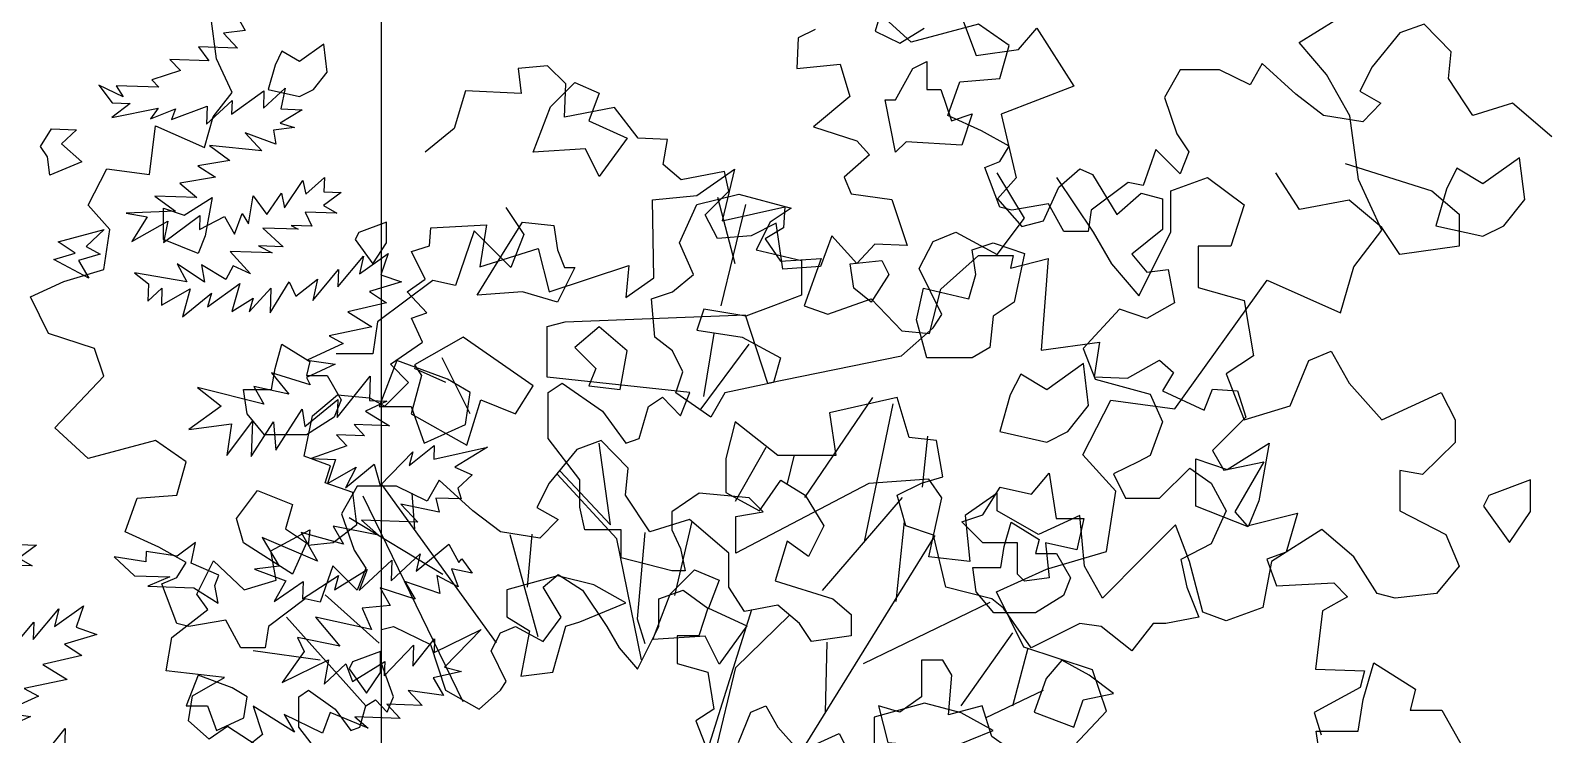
# Model space of a CAD drawing. Header units: inches. Extents: x 11.9 to 85.3, y 21.1 to 37.4.
# Drawn here: x 15.891 to 16.405, y 22.929 to 23.169 of the extents above; entities that cross this region are included whole.
import ezdxf

# ---------------------------------------------------------------- set-up
doc = ezdxf.new("R2010")
doc.units = ezdxf.units.IN
doc.header["$MEASUREMENT"] = 0
doc.layers.add('CAY', color=94, linetype='Continuous')
doc.layers.add('CAY-3', color=61, linetype='Continuous')

# ---------------------------------------------------------------- blocks, each defined once
blk = doc.blocks.new('A$C76451831')
at = {"layer": 'CAY'}
for p, q in [((2228.3, 971.5), (2215.1, 1021.6)), ((2217.8, 939.8), (2236.3, 1016.3)), ((2204.6, 871.1), (2212.5, 918.7)), ((2201.9, 860.6), (2238.9, 910.7)), ((2027.8, 857.9), (2006.6, 900.2)), ((2009.3, 881.7), (1985.5, 892.2)), ((2281, 794.5), (2332.5, 870.4)), ((2326.2, 761), (2347.8, 865.6)), ((2491.6, 827), (2512.8, 868.3)), ((2512.8, 868.3), (2561.2, 861.8)), ((2370.1, 802.5), (2374.1, 840.9)), ((2134, 774), (2125.3, 835.7)), ((2228.6, 791.9), (2251.7, 832.8)), ((2268, 805.1), (2272.9, 825.9)), ((2516.4, 799.3), (2491.6, 827)), ((2095.8, 814.5), (2134, 774)), ((2047.7, 684.5), (1960.2, 805.1)), ((2138.7, 763.4), (2093.5, 812.2)), ((2022.3, 639.8), (1946.8, 795.6)), ((1985.8, 770.9), (1983.8, 797.9)), ((2294.3, 724.1), (2354.9, 794.5)), ((2509.3, 753.8), (2516.4, 799.3)), ((2007, 736.3), (1936.2, 779.1)), ((2182.7, 720.5), (2195.7, 776.4)), ((2350.1, 715.8), (2356.4, 776.4)), ((5575.8, 773.9), (5583.5, 760.5)), ((2079.1, 689), (2057.9, 766.3)), ((2071.1, 726.8), (2074.5, 766.9)), ((2157.5, 671.8), (2138.7, 763.4)), ((2159.9, 768.1), (2154, 702.8)), ((2278.7, 602.9), (2379.6, 765.8)), ((5583.5, 760.5), (5567.1, 758.4)), ((5567.1, 758.4), (5577.6, 747.1)), ((2463.9, 740.3), (2509.3, 753.8)), ((5577.6, 747.1), (5548.1, 748.2)), ((5548.1, 748.2), (5555.9, 737.5)), ((2426.2, 723.2), (2463.9, 740.3)), ((5526.5, 738.5), (5534.4, 730.1)), ((5555.9, 737.5), (5526.5, 738.5)), ((2446.8, 681.3), (2426.2, 723.2)), ((5534.4, 730.1), (5512.8, 723.1)), ((5512.8, 723.1), (5518.1, 717.5)), ((1958.8, 684.4), (1917.8, 720.8)), ((2325.4, 669), (2421.3, 715.4)), ((5472.8, 719.1), (5482.8, 705.6)), ((5491.1, 710.3), (5472.8, 719.1)), ((5518.1, 717.5), (5485.9, 718.6)), ((5485.9, 718.6), (5491.1, 710.3)), ((5573.1, 697), (5597.7, 714.7)), ((5597.3, 701.6), (5613.7, 716.9)), ((5597.7, 714.7), (5597.3, 701.6)), ((5613.7, 716.9), (5610.4, 701.1)), ((1948.8, 636.8), (1888.7, 704)), ((2154, 702.8), (2159.9, 684)), ((2207.6, 603.7), (2240.9, 709.9)), ((2228.7, 665.9), (2269.2, 705.2)), ((5496.3, 705.1), (5482.4, 694.7)), ((5482.4, 694.7), (5517.5, 701.6)), ((5482.8, 705.6), (5496.3, 705.1)), ((5517.5, 701.6), (5511.8, 693.7)), ((5511.8, 693.7), (5530.6, 701.2)), ((5527.6, 693.1), (5554.7, 703.1)), ((5530.6, 701.2), (5527.6, 693.1)), ((5554.2, 689.5), (5573.5, 707.4)), ((5554.7, 703.1), (5554.2, 689.5)), ((5573.5, 707.4), (5573.1, 697)), ((5626.7, 700.5), (5610, 690.2)), ((5610.4, 701.1), (5626.7, 700.5)), ((2399.3, 636.8), (2438.6, 692.2)), ((5610, 690.2), (5620.8, 687.1)), ((1914.2, 671.4), (1863.5, 678.5)), ((2296.7, 631.7), (2297.9, 685.1)), ((2438.6, 636.8), (2450, 680.8)), ((2498.7, 664.2), (2446.8, 681.3)), ((5606.7, 674.5), (5583.5, 683)), ((5583.5, 683), (5596.1, 669.4)), ((5620.8, 687.1), (5604.8, 685)), ((5604.8, 685), (5606.7, 674.5)), ((2213.4, 601.8), (2228.7, 665.9)), ((5596.1, 669.4), (5556.4, 673.5)), ((5556.4, 673.5), (5571.9, 662.1)), ((2509.3, 632.9), (2498.7, 664.2)), ((5571.9, 662.1), (5547.7, 658)), ((5547.7, 658), (5561, 649.3)), ((2417.8, 627.7), (2461.8, 648.6)), ((5561, 649.3), (5534.1, 644.8)), ((5534.1, 644.8), (5546.9, 634)), ((5613.2, 626.2), (5627.1, 647)), ((5627.1, 647), (5629.4, 636.5)), ((5629.4, 636.5), (5643.5, 649.2)), ((5643.5, 649.2), (5643.1, 638.3)), ((5515.2, 635.1), (5530.7, 623.7)), ((5546.9, 634), (5515.2, 635.1)), ((5586.1, 614), (5589.5, 635.2)), ((5589.5, 635.2), (5599.9, 621.2)), ((5599.9, 621.2), (5610.9, 637.2)), ((5610.9, 637.2), (5613.2, 626.2)), ((5656.2, 637.9), (5642.7, 627.9)), ((5643.1, 638.3), (5656.2, 637.9)), ((5530.7, 623.7), (5493.4, 622.2)), ((5493.4, 622.2), (5509.2, 619.4)), ((5509.2, 619.4), (5497.7, 600.8)), ((5521.7, 599.9), (5549.1, 620.3)), ((5549.1, 620.3), (5548.8, 609.9)), ((5548.8, 609.9), (5567.7, 619.6)), ((5567.7, 619.6), (5575.4, 606.2)), ((5575.4, 606.2), (5581.3, 621.9)), ((5581.3, 621.9), (5586.1, 614)), ((5629, 622.9), (5634, 612.3)), ((5652.9, 622.1), (5629, 622.9)), ((5642.7, 627.9), (5652.9, 622.1)), ((5497.7, 600.8), (5525, 616.1)), ((5525, 616.1), (5521.7, 599.9)), ((5596.8, 610.9), (5612.2, 596.8)), ((5623.5, 610), (5596.8, 610.9)), ((5618.2, 612.9), (5623.5, 610)), ((5634, 612.3), (5618.2, 612.9)), ((5612.2, 596.8), (5593.6, 597.4)), ((5593.6, 597.4), (5603.9, 592.1)), ((5603.9, 592.1), (5572.2, 593.2)), ((5572.2, 593.2), (5587.5, 576.3)), ((5653.7, 566.3), (5673.1, 589.7)), ((5669.9, 576.2), (5691.8, 591.7)), ((5673.1, 589.7), (5669.9, 576.2)), ((5691.8, 591.7), (5686.2, 575.6)), ((5499.6, 577.1), (5510.2, 568.6)), ((5539.2, 570.3), (5499.6, 577.1)), ((5552.8, 569.8), (5532, 583.7)), ((5532, 583.7), (5539.2, 570.3)), ((5568.7, 572), (5550.5, 583.1)), ((5550.5, 583.1), (5552.8, 569.8)), ((5574.5, 582.2), (5568.7, 572)), ((5587.5, 576.3), (5574.5, 582.2)), ((5634.8, 556.1), (5654.2, 579.4)), ((5654.2, 579.4), (5653.7, 566.3)), ((5686.2, 575.6), (5701.9, 570.1)), ((5510.2, 568.6), (5509.7, 555.5)), ((5509.7, 555.5), (5520.5, 565.5)), ((5520.5, 565.5), (5520, 552.4)), ((5520, 552.4), (5541.7, 564.8)), ((5541.7, 564.8), (5536, 543.7)), ((5554.9, 551.2), (5579.5, 568.9)), ((5579.5, 568.9), (5573.3, 547.8)), ((5586.4, 547.4), (5602.9, 565.4)), ((5602.3, 546.8), (5616.7, 570.3)), ((5602.9, 565.4), (5602.3, 546.8)), ((5616.7, 570.3), (5621.8, 559.3)), ((5621.8, 559.3), (5638.1, 572.3)), ((5638.1, 572.3), (5634.8, 556.1)), ((5701.9, 570.1), (5677.6, 562.8)), ((5677.6, 562.8), (5690.5, 554.2)), ((5536, 543.7), (5557.9, 561.5)), ((5557.9, 561.5), (5554.9, 551.2)), ((5573.3, 547.8), (5589.5, 557.7)), ((5589.5, 557.7), (5586.4, 547.4)), ((5690.5, 554.2), (5661.2, 547.5)), ((5661.2, 547.5), (5679.4, 536)), ((5683.6, 539.8), (5680.1, 515.6)), ((5679.4, 536), (5647, 529.4)), ((5647, 529.4), (5657.7, 523.6)), ((5657.7, 523.6), (5630.5, 510.9)), ((5651.7, 507.9), (5630, 497.8)), ((5630.5, 510.9), (5651.7, 507.9)), ((5680.1, 515.6), (5652.4, 515.6)), ((5632.6, 492.3), (5603.4, 501.4)), ((5603.4, 501.4), (5616.4, 485.1)), ((5630, 497.8), (5632.6, 492.3)), ((5653, 467.5), (5678.1, 498.8)), ((5678.1, 498.8), (5677.5, 480.3)), ((5597.6, 477.6), (5547.3, 490.2)), ((5547.3, 490.2), (5565.4, 476)), ((5589.9, 491), (5597.6, 477.6)), ((5616.4, 485.1), (5589.9, 491)), ((5565.4, 476), (5540.7, 458.3)), ((5606.8, 442.8), (5626.5, 473.9)), ((5626.5, 473.9), (5628.7, 460.7)), ((5628.7, 460.7), (5653.5, 481.1)), ((5653.5, 481.1), (5653, 467.5)), ((5690.6, 479.8), (5674.5, 472.2)), ((5674.5, 472.2), (5692.6, 461.1)), ((5677.5, 480.3), (5690.6, 479.8)), ((5540.7, 458.3), (5573.1, 462.6)), ((5569.5, 438.7), (5589, 464.8)), ((5573.1, 462.6), (5569.5, 438.7)), ((5589, 464.8), (5588.1, 438)), ((5588.1, 438), (5604.8, 464.2)), ((5604.8, 464.2), (5606.8, 442.8)), ((5665.9, 462.1), (5673.8, 453.6)), ((5692.6, 461.1), (5665.9, 462.1)), ((5652.5, 454.4), (5660.4, 445.9)), ((5673.8, 453.6), (5652.5, 454.4)), ((5660.4, 445.9), (5633.3, 436.5)), ((5633.3, 436.5), (5651.9, 435.8)), ((5651.9, 435.8), (5645.8, 417.4)), ((5685.6, 416.1), (5710.5, 441.5)), ((5707.5, 431.2), (5726.6, 446.4)), ((5710.5, 441.5), (5707.5, 431.2)), ((5726.6, 446.4), (5726.2, 435.9)), ((5726.2, 435.9), (5766.8, 445)), ((5766.8, 445), (5742.3, 429.9)), ((5645.8, 417.4), (5667.5, 429.8)), ((5659.3, 414.3), (5681.2, 432.1)), ((5667.5, 429.8), (5659.3, 414.3)), ((5681.2, 432.1), (5685.6, 416.1)), ((5742.3, 429.9), (5755.2, 424.1)), ((5755.2, 424.1), (5744.5, 414)), ((5744.5, 414), (5746.9, 405.8)), ((5701.4, 401.9), (5714.1, 388.3)), ((5730.2, 395.9), (5701.4, 401.9)), ((5746.9, 405.8), (5727.9, 406.4)), ((5727.9, 406.4), (5730.2, 395.9)), ((5714.1, 388.3), (5671.6, 389.8)), ((5671.6, 389.8), (5684.3, 378.5)), ((5625.9, 380.5), (5638.3, 358.8)), ((5657.8, 371.7), (5625.9, 380.5)), ((5650.1, 385.1), (5657.8, 371.7)), ((5684.3, 378.5), (5650.1, 385.1)), ((5596.3, 376.6), (5609.2, 354.8)), ((5638.3, 358.8), (5596.3, 376.6)), ((5712.8, 351.2), (5737.6, 371.6)), ((5737.6, 371.6), (5745.2, 357.8)), ((5669.7, 336.4), (5694.5, 359.5)), ((5694, 343.7), (5716, 364.2)), ((5694.5, 359.5), (5694, 343.7)), ((5716, 364.2), (5712.8, 351.2)), ((5745.2, 357.8), (5747.6, 360.4)), ((5747.6, 360.4), (5755.4, 349.7)), ((5609.2, 354.8), (5590.5, 352.7)), ((5590.5, 352.7), (5614.2, 343.7)), ((5626.9, 330.2), (5654.2, 347.8)), ((5651.2, 337), (5675.7, 352.5)), ((5654.2, 347.8), (5651.2, 337)), ((5675.7, 352.5), (5669.7, 336.4)), ((5744.6, 339.2), (5728.6, 347.9)), ((5728.6, 347.9), (5730.8, 334.2)), ((5755.4, 349.7), (5739.6, 353)), ((5739.6, 353), (5744.6, 339.2)), ((5614.2, 343.7), (5605.5, 328.2)), ((5605.5, 328.2), (5627.4, 343.3)), ((5627.4, 343.3), (5626.9, 330.2)), ((5712.1, 329.9), (5685.6, 338.5)), ((5685.6, 338.5), (5693.3, 325.1)), ((5730.8, 334.2), (5704.4, 343.3)), ((5704.4, 343.3), (5712.1, 329.9)), ((5693.3, 325.1), (5672, 323.1)), ((5672, 323.1), (5679.1, 307)), ((5636.8, 316.2), (5655.1, 294.3)), ((5679.1, 307), (5636.8, 316.2)), ((5623.2, 300.8), (5628.2, 290.2)), ((5655.1, 294.3), (5623.2, 300.8)), ((5710.3, 279.2), (5726.9, 299.9)), ((5726.5, 289.5), (5762, 306.9)), ((5726.9, 299.9), (5726.5, 289.5)), ((5762, 306.9), (5734.3, 278.4)), ((5628.2, 290.2), (5611.5, 266.8)), ((5688.7, 271.8), (5710.9, 295)), ((5710.9, 295), (5710.3, 279.2)), ((5611.5, 266.8), (5646.6, 284.1)), ((5646.6, 284.1), (5643.2, 265.7)), ((5643.2, 265.7), (5659.6, 281)), ((5659.6, 281), (5664.6, 267.6)), ((5664.6, 267.6), (5689.1, 282.7)), ((5689.1, 282.7), (5688.7, 271.8)), ((5747.3, 275.2), (5725.9, 270.5)), ((5734.3, 278.4), (5747.3, 275.2)), ((5725.9, 270.5), (5733.6, 257.1)), ((5733.6, 257.1), (5706.9, 260.7)), ((5706.9, 260.7), (5717.4, 249.5)), ((5620.7, 229.3), (5589.6, 249)), ((5589.6, 249), (5596.6, 227.4)), ((5641.9, 228.5), (5613, 242.7)), ((5613, 242.7), (5620.7, 229.3)), ((5647.9, 244.2), (5641.9, 228.5)), ((5676.5, 232.3), (5647.9, 244.2)), ((5700.8, 239.6), (5666.4, 240.8)), ((5666.4, 240.8), (5676.5, 232.3)), ((5717.4, 249.5), (5690.7, 250.4)), ((5690.7, 250.4), (5700.8, 239.6)), ((5596.6, 227.4), (5583.1, 217))]:
    blk.add_line(p, q, dxfattribs=at)
for points in [[(4200.2, 1766.3), (4172.8, 1784.2), (4159, 1774.7), (4143.2, 1788.5), (4146.4, 1807.4), (4170.6, 1821.2), (4126.4, 1826.4), (4130.6, 1851.7), (4158, 1872.8), (4149.6, 1884.4), (4162.2, 1909.7), (4185.4, 1887.6), (4209.7, 1895), (4205.5, 1917.1), (4235, 1933), (4233.9, 1921.4), (4252.9, 1923.5), (4270.8, 1937.2), (4267.7, 1961.4), (4246.6, 1968.8), (4250.8, 1981.5), (4230.8, 1988.9), (4237.1, 2019.4), (4256.1, 2035.3), (4280.3, 2033.1), (4291.9, 2026.8), (4309.9, 2044.7), (4296.2, 2058.5), (4320.4, 2075.3), (4312, 2093.3), (4323.6, 2097.5), (4308.8, 2113.3), (4322.5, 2122.8), (4312, 2143.9), (4325.7, 2148.1), (4326.7, 2161.8), (4368.9, 2163.9), (4363.7, 2132.3), (4408, 2146), (4416.4, 2113.3), (4476.5, 2133.3), (4474.4, 2109.1), (4495.5, 2123.9), (4494.4, 2182.9), (4528.2, 2186.1), (4556.7, 2206.1), (4547.2, 2167.1), (4594.6, 2177.6), (4593.6, 2161.8), (4579.9, 2153.4), (4591.5, 2136.5), (4622.1, 2138.6), (4609.4, 2102.8), (4627.3, 2096.4), (4660, 2108), (4683.2, 2083.8), (4704.3, 2081.7), (4712.8, 2115.4), (4741.2, 2140.7), (4767.6, 2140.7), (4765.5, 2131.2), (4794, 2138.6), (4788.7, 2069), (4833, 2075.3), (4828.8, 2049), (4854.1, 2047.9), (4878.3, 2061.6), (4888.9, 2052.1), (4880.5, 2038.4), (4912.1, 2023.7), (4918.4, 2039.5), (4937.4, 2038.4), (4943.7, 2018.4), (4918.4, 1993.1), (4926.9, 1978.3), (4957.4, 1984.6), (4935.3, 1946.7), (4944.8, 1936.1), (4982.8, 1945.6), (4974.3, 1916.1), (4959.6, 1910.8), (4966.9, 1890.8), (5010.2, 1892.9), (5020.7, 1882.3), (5001.7, 1871.8), (4996.5, 1827.5), (5033.4, 1826.4), (5030.2, 1813.8), (4995.4, 1794.8), (5000.7, 1777.9)], [(2339.1, 1163.7), (2334.4, 1147.6), (2352.9, 1138.5), (2371.4, 1149.9)], [(2401.2, 1154.7), (2410.7, 1129.1), (2442.9, 1133.8), (2456.7, 1149.9), (2484.6, 1105.9), (2429.6, 1084.7), (2441, 1036.7), (2426.8, 1020.6), (2445.3, 999.7), (2461.8, 1004.1), (2473.2, 1029.6), (2489.3, 1043.4), (2498.7, 1039.1), (2517.2, 1008.8), (2535.7, 1024.9), (2551.8, 1020.6), (2551.8, 997.4), (2528.6, 978.9), (2540, 965.1), (2556.1, 967.1), (2560.8, 941.9), (2540, 930.1), (2519.2, 937.2), (2491.7, 907.3), (2500.7, 884.1), (2542.4, 872.7), (2551.8, 851.9), (2542.4, 826.3), (2533.3, 821.6), (2514.8, 812.5), (2523.9, 794.1), (2549.4, 794.1), (2572.6, 816.9), (2588.7, 805.5), (2600.1, 784.6), (2588.7, 759.5), (2565.6, 747.7), (2570.3, 726.8), (2579.3, 704), (2554.2, 699.3), (2544.7, 699.3), (2528.6, 678.5), (2505.4, 696.9), (2489.3, 699.3), (2452.3, 680.8), (2431.5, 710.7), (2422.5, 717.8), (2387.9, 726.8), (2378.5, 766.1), (2357.6, 773.2), (2350.9, 796.4), (2369.4, 805.5), (2385.5, 810.2), (2380.8, 837.7), (2360, 840.1), (2350.9, 870.4), (2299.8, 858.6), (2304.6, 826.3), (2260.5, 826.3), (2228.3, 851.9), (2221.2, 824), (2221.2, 798.4), (2246.8, 784.6), (2262.9, 807.8), (2281.4, 796.4), (2295.5, 773.2), (2283.7, 750), (2267.6, 761.4), (2258.6, 731.5), (2302.2, 717.8), (2316, 706), (2316, 689.9), (2286.1, 685.5), (2277, 699.3), (2260.5, 713.1), (2235.4, 708.3), (2223.6, 726.8), (2223.6, 752.4), (2193.7, 777.9), (2163.8, 768.5), (2145.4, 796.4), (2147.3, 816.9), (2126.9, 837.7), (2108.4, 831), (2087.6, 805.5), (2078.1, 787), (2094.3, 777.9), (2080.5, 763.8), (2050.6, 768.5), (2029.8, 784.6), (2004.2, 807.8), (1995.2, 791.7), (1972, 803.1), (1942.1, 803.1), (1930.3, 782.3), (1939.8, 754.7), (1948.8, 741), (1942.1, 724.5), (1930.3, 736.3), (1923.7, 742.9), (1914.2, 715.4), (1902.8, 717.8), (1874.9, 696.9), (1872.6, 680.8), (1854.1, 680.8), (1842.7, 701.7), (1814.8, 696.9), (1805.7, 699.3), (1794.3, 729.2), (1805.7, 733.9), (1812.8, 745.3), (1792, 757.1), (1766.4, 768.5), (1775.5, 794.1), (1805.7, 796.4), (1812.8, 821.6), (1789.6, 837.7), (1738.5, 824), (1713.4, 847.2), (1750.3, 886.5), (1743.2, 907.3), (1708.6, 918.7), (1694.9, 946.6), (1720, 958), (1750.3, 967.1), (1755, 997.4), (1738.5, 1015.9), (1752.7, 1043.4), (1784.9, 1039.1), (1789.6, 1076), (1826.6, 1059.5), (1833.2, 1082.7), (1847.4, 1101.2), (1835.6, 1126.7), (1831.3, 1159)], [(1686.2, 759.1), (1699.3, 758.6), (1685.9, 748.7), (1696.1, 742.9), (1672.1, 743.7)], [(1677.9, 676.9), (1697.3, 700.2), (1696.8, 687.1), (1716.2, 710.4), (1713, 696.9), (1734.9, 712.5), (1729.3, 696.4), (1745, 690.8), (1720.7, 683.5), (1733.6, 674.9), (1704.3, 668.2), (1722.5, 656.7), (1690.1, 650.1), (1700.8, 644.3), (1673.6, 631.7), (1694.8, 628.7), (1673.2, 618.6)], [(1696.1, 588.3), (1721.2, 619.6), (1720.6, 601)], [(1914.2, 599.8), (1898.1, 620.6), (1898.1, 643.8), (1905.2, 648.6), (1925.6, 634.4), (1937.4, 618.3), (1944.1, 620.6), (1948.8, 636.8), (1955.9, 641.5), (1964.9, 632), (1969.6, 643.8), (1960.6, 669), (1960.6, 694.6), (1969.6, 696.9), (1997.6, 683.2), (2009, 648.6), (2034.5, 634.4), (2050.6, 648.6), (2054.9, 655.2), (2043.5, 678.5), (2050.6, 692.2), (2062, 696.9), (2082.9, 685.5), (2096.6, 704), (2082.9, 726.8), (2094.3, 736.3), (2112.7, 724.5), (2131.2, 696.9), (2140.6, 680.8), (2154.4, 664.7), (2170.5, 696.9), (2170.5, 717.8), (2189, 724.5), (2207.5, 710.7), (2200.8, 689.9), (2184.3, 689.9), (2184.3, 669), (2207.5, 662.3), (2212.2, 634.4), (2198.4, 625.4), (2207.5, 602.2)], [(2230.7, 609.2), (2240.1, 632), (2251.5, 636.8), (2260.5, 620.6), (2277, 602.2), (2306.9, 615.9), (2314, 602.2)]]:
    blk.add_lwpolyline(points, dxfattribs=at)
for points in [[(4784.5, 1915.2), (4800.4, 1915.2), (4810.9, 1896.7), (4805.6, 1883.5), (4784.5, 1870.3), (4752.8, 1870.3), (4739.6, 1886.1), (4737, 1904.6), (4758.1, 1904.6), (4760.8, 1920.5), (4766, 1939), (4787.2, 1925.7)], [(4507.9, 1884.3), (4526.4, 1902.8), (4544.9, 1894.9), (4536.9, 1873.7), (4566, 1860.5), (4544.9, 1831.5), (4534.3, 1852.6), (4494.7, 1850)], [(4267.5, 1833.2), (4264.9, 1827.9), (4278.1, 1809.4), (4288.7, 1825.2), (4288.7, 1841.1)], [(1919.5, 1116.7), (1916.9, 1137.8), (1898.4, 1124.6), (1885.2, 1132.5), (1880, 1122), (1874.7, 1103.5), (1898.4, 1098.2), (1909, 1103.5)], [(2362.9, 1119.3), (2373.5, 1124.6), (2373.5, 1103.5), (2384.1, 1103.5), (2392, 1079.7), (2407.8, 1085), (2399.9, 1061.2), (2357.7, 1063.9), (2349.7, 1055.9), (2341.8, 1095.6), (2349.7, 1095.6)], [(2088.5, 1090.3), (2106.9, 1108.8), (2125.4, 1100.8), (2117.5, 1079.7), (2146.5, 1066.5), (2125.4, 1037.5), (2114.9, 1058.6), (2075.3, 1055.9)], [(1795.5, 989.9), (1795.5, 1013.7), (1811.3, 1008.4), (1832.5, 1021.6), (1827.2, 992.6), (1821.9, 979.4)], [(2209.9, 855.3), (2183.5, 873.8), (2188.8, 889.6), (2180.8, 905.5), (2167.6, 916), (2165, 945.1), (2180.8, 950.3), (2196.7, 963.5), (2186.1, 987.3), (2199.3, 1016.3), (2231, 1024.3), (2270.6, 1013.7), (2254.7, 1003.1), (2244.2, 982), (2278.5, 974.1), (2278.5, 947.7), (2257.4, 939.8), (2236.3, 931.9), (2204.6, 937.1), (2199.3, 921.3), (2233.6, 916), (2262.7, 900.2), (2257.4, 881.7), (2220.4, 873.8)], [(1943.3, 995.2), (1940.7, 989.9), (1953.9, 971.5), (1964.4, 987.3), (1964.4, 1003.1)], [(2054.1, 982), (2067.3, 1003.1), (2091.1, 1000.5), (2093.7, 982), (2099, 968.8), (2106.9, 968.8), (2093.7, 942.4), (2067.3, 950.3), (2033, 947.7)], [(2365.6, 929.2), (2370.9, 953), (2405.2, 945.1), (2410.4, 963.5), (2407.8, 982), (2423.6, 987.3), (2447.4, 979.4), (2439.5, 942.4), (2423.6, 931.9), (2421, 908.1), (2407.8, 900.2), (2373.5, 900.2)], [(2318.1, 953), (2315.4, 971.5), (2339.2, 974.1), (2344.5, 963.5), (2331.3, 942.4)], [(2141.2, 876.4), (2146.5, 905.5), (2125.4, 923.9), (2106.9, 908.1), (2122.8, 892.2), (2117.5, 879)], [(1903.7, 887), (1919.5, 887), (1930.1, 868.5), (1924.8, 855.3), (1903.7, 842.1), (1872, 842.1), (1858.8, 857.9), (1856.2, 876.4), (1877.3, 876.4), (1880, 892.2), (1885.2, 910.7), (1906.4, 897.5)], [(2062.1, 857.9), (2075.3, 879), (2022.5, 916), (1985.5, 894.9), (1990.8, 887), (1982.9, 857.9), (2025.1, 834.2), (2035.7, 868.5)], [(2577.1, 788.1), (2577.1, 823.8), (2600.8, 815.8), (2632.5, 835.6), (2624.6, 792.1), (2616.7, 772.3)], [(2415.7, 781.4), (2428.9, 802.5), (2452.7, 797.2), (2465.9, 813), (2471.2, 778.7), (2492.3, 778.7), (2487, 755), (2463.2, 760.2), (2465.9, 733.8), (2447.4, 731.2), (2442.1, 736.5), (2442.1, 760.2), (2415.7, 760.2), (2399.9, 776.1)], [(1856.2, 760.2), (1850.9, 778.7), (1866.8, 799.8), (1893.2, 789.3), (1887.9, 770.8), (1903.7, 760.2), (1893.2, 736.5)], [(5433.8, 664.7), (5428.6, 672.6), (5436.8, 685.9), (5455.8, 685.2), (5444.5, 674.7), (5459.9, 661), (5435.5, 651)], [(2392.2, 660), (2385.5, 671.4), (2369.4, 671.4), (2369.4, 643.8), (2352.9, 632), (2336.8, 636.8), (2343.9, 609.2), (2371.4, 606.9), (2380.8, 586), (2362.3, 574.6), (2362.3, 553.8), (2371.4, 544.4), (2394.6, 533), (2406.4, 551.4), (2399.3, 576.6), (2431.5, 583.7), (2445.3, 597.4), (2422.5, 613.6), (2415.4, 636.8), (2389.8, 630.1)], [(2475.5, 671.4), (2463.7, 657.6), (2454.7, 632), (2484.6, 620.6), (2491.7, 641.5), (2514.8, 646.2), (2496.4, 660)], [(5441.9, 600.5), (5476.7, 609.7), (5463.1, 597), (5473.8, 591.2), (5457.3, 586.3), (5465, 572.9), (5438.7, 587), (5454.8, 591.9)], [(5560.6, 340.2), (5563.6, 348.2), (5542.6, 357.1), (5545.9, 372.9), (5532, 362.5), (5508.5, 366), (5508.2, 358.3), (5484.4, 361.9), (5499.7, 347.7), (5526.4, 346.8), (5509.9, 339.7), (5544.7, 338.5), (5562.9, 327)]]:
    blk.add_lwpolyline(points, close=True, dxfattribs=at)
at = {"layer": 'CAY-3'}
for p, q in [((2655.3, 1139), (2683, 1156.1)), ((2676, 1114.8), (2655.3, 1139)), ((2693.6, 1083.6), (2676, 1114.8)), ((2700.1, 1035.2), (2693.6, 1083.6)), ((2717.8, 996.9), (2700.1, 1035.2)), ((2696.6, 969.1), (2717.8, 996.9)), ((2686.6, 934.3), (2696.6, 969.1)), ((2561.2, 861.8), (2631.1, 959.1)), ((2631.1, 959.1), (2686.6, 934.3)), ((6416.3, 659.8), (6481.8, 639.1)), ((6173.4, 618.5), (6152.8, 652.7)), ((6197.6, 649.2), (6225.3, 607.9)), ((6284.2, 639.1), (6312, 649.2)), ((6312, 649.2), (6339.7, 628.5)), ((6381.5, 625), (6363.8, 652.7)), ((2453.9, 573.9), (2509.3, 632.9)), ((6284.2, 607.9), (6284.2, 639.1)), ((6419.3, 632.1), (6381.5, 625)), ((6444, 611.4), (6419.3, 632.1)), ((6481.8, 639.1), (6502.4, 621.4)), ((5780.9, 626.5), (5794.5, 605.9)), ((6339.7, 628.5), (6329.6, 597.3)), ((6502.4, 621.4), (6502.4, 597.3)), ((5756.9, 608.7), (5742.6, 567.5)), ((5766.8, 598.8), (5756.9, 608.7)), ((6104.4, 600.8), (6121.5, 607.9)), ((6121.5, 607.9), (6152.8, 590.8)), ((6152.8, 590.8), (6173.4, 618.5)), ((6225.3, 607.9), (6239.4, 583.7)), ((6260.1, 559.5), (6284.2, 607.9)), ((6457.6, 590.8), (6444, 611.4)), ((5784.5, 581.1), (5766.8, 598.8)), ((5794.5, 605.9), (5784.5, 581.1)), ((6093.8, 580.2), (6104.4, 600.8)), ((6304.9, 597.3), (6304.9, 566)), ((6329.6, 597.3), (6304.9, 597.3)), ((6502.4, 597.3), (6457.6, 590.8)), ((6110.9, 545.4), (6093.8, 580.2)), ((6239.4, 583.7), (6260.1, 559.5)), ((5725.5, 571.1), (5683.6, 539.8)), ((5742.6, 567.5), (5725.5, 571.1)), ((6304.9, 566), (6339.7, 556)), ((6339.7, 556), (6346.7, 514.1)), ((5812.2, 536.3), (5825.7, 539.8)), ((5825.7, 539.8), (5961.9, 545.3)), ((5961.9, 545.3), (5979, 493.4)), ((6104.4, 535.3), (6110.9, 545.4)), ((5812.2, 497.9), (5812.2, 536.3)), ((6080.2, 514.1), (6104.4, 535.3)), ((6388.6, 510.6), (6405.7, 517.6)), ((6405.7, 517.6), (6419.3, 493.4)), ((5979, 493.4), (6080.2, 514.1)), ((6346.7, 514.1), (6326.1, 500.5)), ((6374.5, 476.3), (6388.6, 510.6)), ((5920.1, 486.4), (5812.2, 497.9)), ((5812.8, 486.4), (5823.4, 493.4)), ((5823.4, 493.4), (5854, 472.2)), ((6326.1, 500.5), (6339.7, 465.7)), ((6419.3, 493.4), (6444, 465.7)), ((5812.8, 451.6), (5812.8, 486.4)), ((5888.8, 475.7), (5899.4, 482.8)), ((5899.4, 482.8), (5913, 468.7)), ((5913, 468.7), (5920.1, 486.4)), ((6444, 465.7), (6488.8, 486.4)), ((6488.8, 486.4), (6499.5, 465.7)), ((5854, 472.2), (5871.7, 448)), ((5881.7, 451.6), (5888.8, 475.7)), ((6339.7, 465.7), (6374.5, 476.3)), ((6499.5, 465.7), (6499.5, 448.6)), ((5836.9, 420.3), (5812.8, 451.6)), ((5871.7, 448), (5881.7, 451.6)), ((6499.5, 448.6), (6474.7, 424.4)), ((6457.6, 427.4), (6457.6, 396.7)), ((6474.7, 424.4), (6457.6, 427.4)), ((5836.9, 399.6), (5836.9, 420.3)), ((6055.5, 417.4), (5954.9, 364.8)), ((6100.9, 420.9), (6055.5, 417.4)), ((6110.9, 406.7), (6100.9, 420.9)), ((5927.1, 410.3), (5906.5, 396.1)), ((5964.9, 406.7), (5927.1, 410.3)), ((5975.5, 396.1), (5964.9, 406.7)), ((6100.9, 361.9), (6110.9, 406.7)), ((6152.8, 410.3), (6128.6, 393.2)), ((6152.8, 396.7), (6152.8, 410.3)), ((5840.5, 382.5), (5836.9, 399.6)), ((5906.5, 396.1), (5906.5, 382.5)), ((5954.9, 392.6), (5975.5, 396.1)), ((5954.9, 364.8), (5954.9, 392.6)), ((6128.6, 393.2), (6132.1, 358.4)), ((6184, 379), (6152.8, 396.7)), ((6215.3, 393.2), (6184, 379)), ((6218.8, 354.8), (6215.3, 393.2)), ((6457.6, 396.7), (6492.4, 379)), ((5868.2, 382.5), (5840.5, 382.5)), ((5868.2, 361.3), (5868.2, 382.5)), ((5906.5, 382.5), (5913, 368.4)), ((6287.8, 386.1), (6263.6, 361.9)), ((6298.4, 358.4), (6287.8, 386.1)), ((6398.6, 382.6), (6360.3, 358.4)), ((6422.8, 361.9), (6398.6, 382.6)), ((6492.4, 379), (6502.4, 354.8)), ((5913, 368.4), (5916.5, 351.3)), ((5906.5, 351.3), (5868.2, 361.3)), ((6132.1, 358.4), (6100.9, 361.9)), ((6263.6, 361.9), (6232.4, 330.6)), ((6308.4, 320), (6298.4, 358.4)), ((6360.3, 358.4), (6353.8, 323.6)), ((6440.5, 334.2), (6422.8, 361.9)), ((5916.5, 351.3), (5906.5, 351.3)), ((6232.4, 330.6), (6218.8, 354.8)), ((6502.4, 354.8), (6485.3, 334.2)), ((6454.1, 330.6), (6440.5, 334.2)), ((6485.3, 334.2), (6454.1, 330.6)), ((6353.8, 323.6), (6326.1, 313.5)), ((6326.1, 313.5), (6308.4, 320))]:
    blk.add_line(p, q, dxfattribs=at)
for points in [[(6572.6, 679.9), (6542.8, 705.5), (6512.9, 696), (6494.4, 724), (6496.4, 744.4), (6475.9, 765.3), (6457.5, 758.6), (6436.6, 733), (6427.2, 714.5), (6443.3, 705.5), (6429.6, 691.3), (6399.7, 696), (6378.8, 712.2), (6353.3, 735.4), (6344.3, 719.2), (6321.1, 730.6), (6291.2, 730.6), (6279.4, 709.8), (6288.8, 682.3), (6297.9, 668.5), (6291.2, 652), (6279.4, 663.8), (6272.8, 670.4), (6263.3, 643), (6251.9, 645.3), (6224, 624.5), (6221.6, 608.3), (6203.1, 608.3), (6191.7, 629.2), (6163.8, 624.5), (6154.8, 626.8), (6143.4, 656.7), (6154.8, 661.4), (6161.9, 672.8), (6141, 684.6), (6115.5, 696), (6124.5, 721.6), (6154.8, 724), (6161.9, 749.1), (6138.7, 765.3), (6087.6, 751.5), (6062.4, 774.7)], [(6014.9, 761.2), (6002.2, 754.9), (6001.2, 731.7), (6033.9, 734.9), (6041.3, 710.6), (6013.8, 687.4), (6046.5, 676.9), (6056, 666.3), (6037, 649.4), (6042.3, 636.8), (6072.9, 632.6), (6084.5, 597.8), (6060.2, 598.8), (6046.5, 584), (6027.6, 605.1), (6019.1, 581.9), (5990.6, 579.8), (5985.4, 614.6), (5966.4, 605.1), (5941.1, 603), (5931.6, 621), (5949.5, 638.9), (5946.3, 653.7), (5913.6, 647.3), (5899.9, 658.9), (5903.1, 677.9), (5881, 679), (5863, 702.2), (5825.1, 694.8), (5826.1, 720.1), (5812.4, 733.8), (5790.2, 731.7), (5792.4, 712.7), (5750.2, 714.8), (5741.7, 686.3), (5719.6, 668.4)]]:
    blk.add_lwpolyline(points, dxfattribs=at)
for points in [[(2826, 1020.1), (2822.1, 1051.8), (2794.4, 1032), (2774.6, 1043.9), (2766.7, 1028), (2758.7, 1000.3), (2794.4, 992.4), (2810.2, 1000.3)], [(2798.8, 796), (2794.8, 788.1), (2814.6, 760.4), (2830.5, 784.1), (2830.5, 807.9)], [(2739.4, 633.6), (2763.2, 633.6), (2779, 605.9), (2771.1, 586.1), (2739.4, 566.3), (2691.9, 566.3), (2672.1, 590.1), (2668.1, 617.8), (2699.8, 617.8), (2703.8, 641.6), (2711.7, 669.3), (2743.4, 649.5)], [(1847.4, 650.5), (1821.8, 660), (1812.8, 636.8), (1828.9, 636.8), (1835.6, 618.3), (1856.4, 627.7), (1858.8, 643.8)], [(5736.7, 496.4), (5698.4, 510.5), (5684.8, 475.7), (5709, 475.7), (5719, 448), (5750.3, 462.2), (5753.8, 486.4)], [(6222, 476.6), (6218.1, 508.3), (6190.4, 488.5), (6170.6, 500.4), (6162.6, 484.6), (6154.7, 456.8), (6190.4, 448.9), (6206.2, 456.8)], [(5847.5, 340.7), (5819.8, 347.7), (5781.5, 337.1), (5781.5, 316.5), (5798.6, 305.9), (5792.1, 271.6), (5816.3, 274.6), (5826.3, 309.4), (5836.9, 312.9), (5871.7, 327.1)], [(6125.5, 244), (6097.8, 251.1), (6059.5, 240.5), (6059.5, 219.9), (6076.6, 209.2), (6070.1, 175), (6094.3, 178), (6104.3, 212.8), (6114.9, 216.3), (6149.7, 230.5)]]:
    blk.add_lwpolyline(points, close=True, dxfattribs=at)

msp = doc.modelspace()

# ---------------------------------------------------------------- linework, layer by layer
msp.add_lwpolyline([(16.01018, 22.47014), (16.00985, 22.49165), (16.00985, 24.24121), (16.00985, 37.3838), (16.00985, 37.18625), (85.28706, 37.18625), (84.3293, 37.18625)])

# ---------------------------------------------------------------- block references
at = {"layer": 'CAY', "xscale": 0.0004489089019145984, "yscale": 0.0004489089019145984, "zscale": 0.0004489089019145984}
for p in [(13.45711, 22.82744), (15.12979, 22.65341), (14.08437, 22.13133)]:
    msp.add_blockref('A$C76451831', p, dxfattribs=at)

doc.saveas('drawing.dxf')
